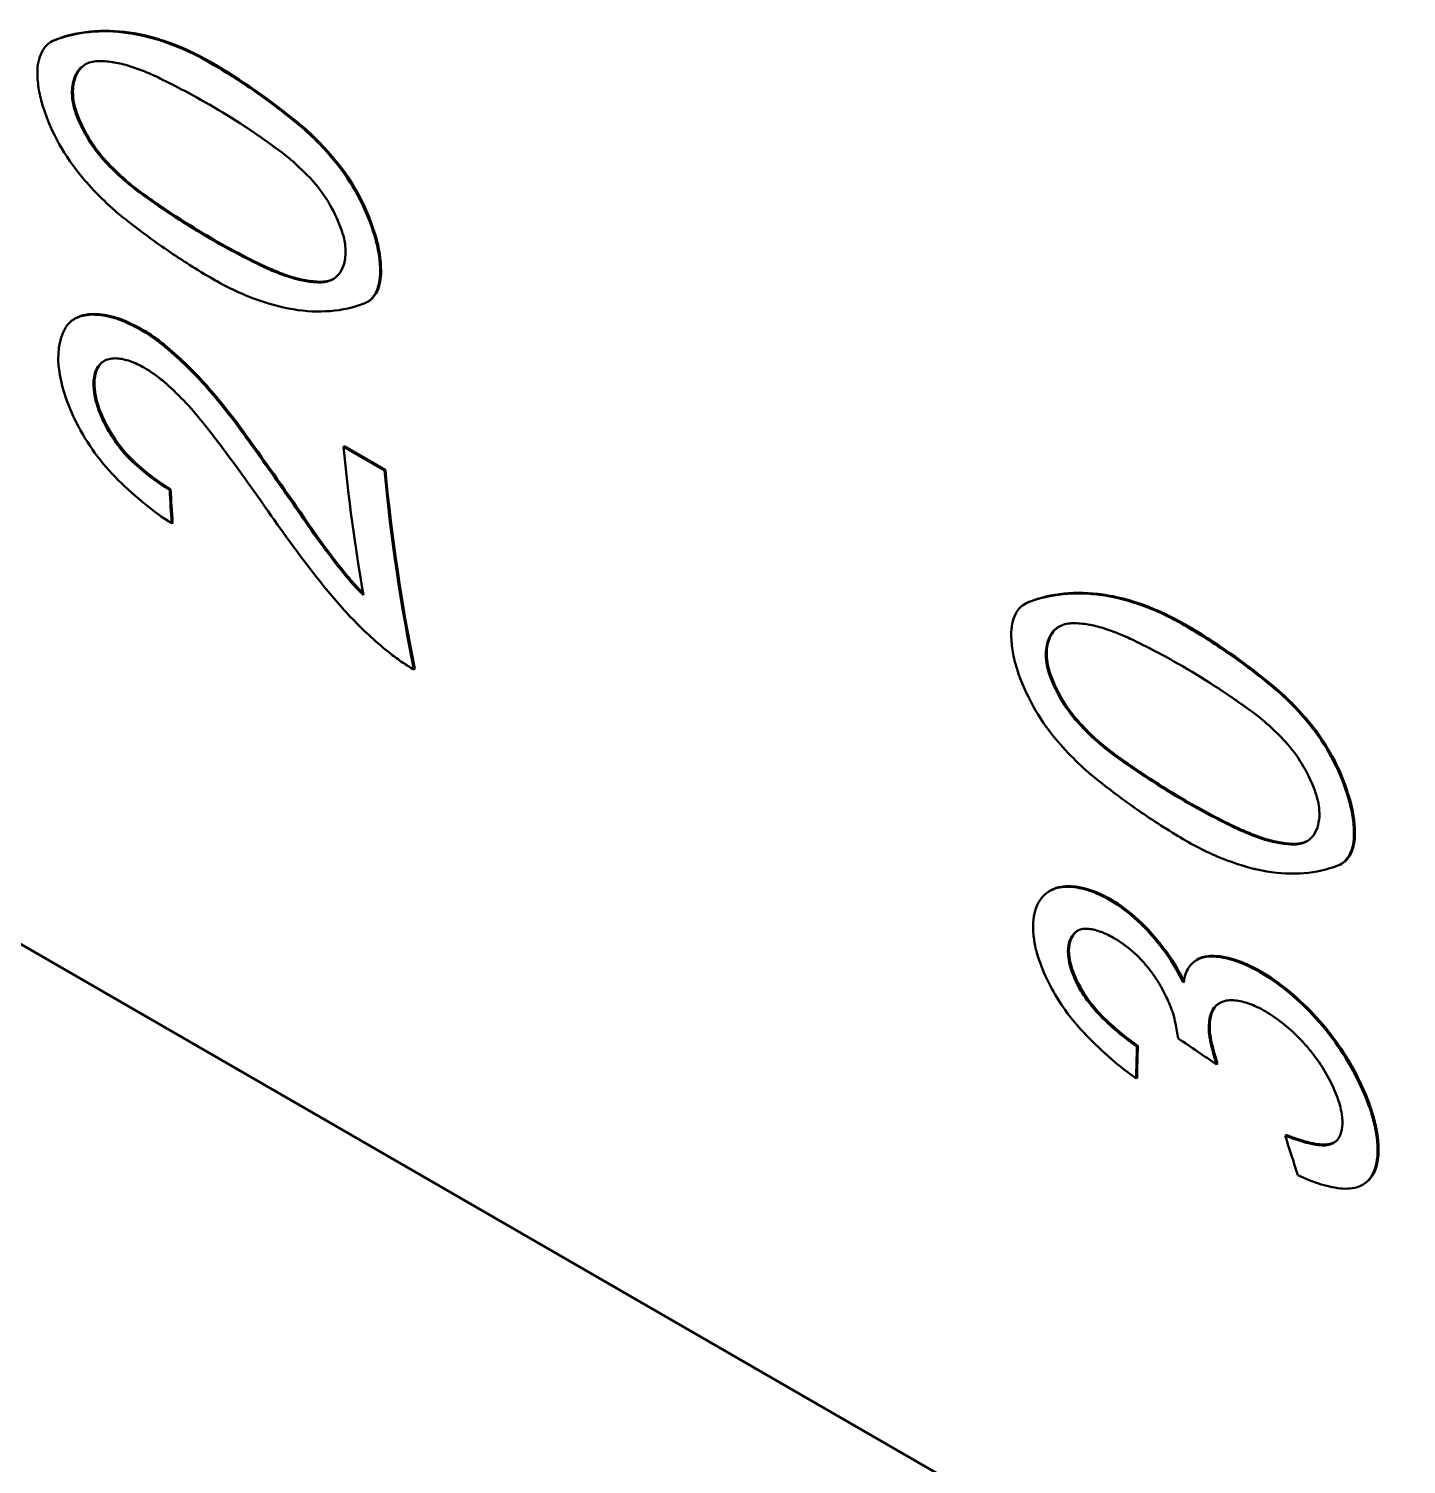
# Model space of a CAD drawing. Header units: millimetres. Extents: x -1259 to 2100, y -2965 to 1485.
# Drawn here: x 1551.31 to 1561.29, y 497.05 to 507.46 of the extents above; entities that cross this region are included whole.
import ezdxf

# ---------------------------------------------------------------- set-up
doc = ezdxf.new("R2010")
doc.units = ezdxf.units.MM
doc.header["$LTSCALE"] = 5
doc.layers.add('Visible (ISO)', color=7, linetype='Continuous', lineweight=50)
doc.layers.add('Visible Narrow (ISO)', color=7, linetype='Continuous', lineweight=35)

msp = doc.modelspace()

# ---------------------------------------------------------------- linework, layer by layer
at = {"layer": 'Visible (ISO)'}
for p, q in [((1551.476, 507.363), (1551.483, 507.367)), ((1541.025, 506.727), (1605.266, 469.638)), ((1553.773, 505.481), (1553.766, 505.477)), ((1551.629, 505.344), (1551.636, 505.349)), ((1553.6, 504.432), (1553.592, 504.427)), ((1553.592, 504.427), (1553.889, 504.256)), ((1553.6, 504.432), (1553.896, 504.261)), ((1553.896, 504.261), (1553.889, 504.256)), ((1552.34, 504.12), (1552.333, 504.114)), ((1552.355, 503.877), (1552.348, 503.872)), ((1558.531, 503.289), (1558.538, 503.293)), ((1554.109, 502.819), (1554.102, 502.813)), ((1560.829, 501.408), (1560.822, 501.403)), ((1558.691, 501.196), (1558.698, 501.201)), ((1559.761, 500.699), (1559.768, 500.704)), ((1559.681, 500.554), (1559.674, 500.549)), ((1559.674, 500.549), (1559.681, 500.545)), ((1559.681, 500.554), (1559.682, 500.554)), ((1559.348, 500.086), (1559.341, 500.08)), ((1559.925, 499.957), (1559.918, 499.951)), ((1559.342, 499.854), (1559.336, 499.849)), ((1560.424, 499.441), (1560.417, 499.435)), ((1561.006, 499.099), (1560.999, 499.094))]:
    msp.add_line(p, q, dxfattribs=at)
for centre, major_axis, ratio, start_param, end_param in [((1551.848, 506.888), (0.114, -0.311), 0.588622, 3.761517, 4.16783), ((1552.528, 501.56), (-3.143, 5.672), 0.588924, 5.508165, 5.58568), ((1552.455, 510.903), (3.286, -5.273), 0.554016, 5.478823, 5.559061), ((1552.462, 510.91), (3.287, -5.276), 0.554016, 5.478822, 5.55902), ((1553.41, 505.951), (0.103, -0.302), 0.558749, 0.631165, 1.032849), ((1567.206, 513.955), (9.68, 16.766), 0.57735, 2.461953, 2.536036), ((1567.502, 513.784), (-9.68, -16.766), 0.57735, 5.603546, 5.703886), ((1567.502, 513.784), (-9.675, -16.758), 0.57735, 5.603546, 5.703886), ((1566.019, 514.976), (-11.27, -16.171), 0.481902, 5.726672, 5.745259), ((1566.019, 514.976), (-11.265, -16.162), 0.481851, 5.726691, 5.745279), ((1558.903, 502.814), (0.114, -0.311), 0.588622, 3.761517, 4.16783), ((1559.584, 497.487), (-3.143, 5.672), 0.588924, 5.508165, 5.58568), ((1559.51, 506.829), (3.286, -5.273), 0.554016, 5.478823, 5.559061), ((1559.517, 506.836), (3.287, -5.276), 0.554016, 5.478822, 5.55902), ((1560.466, 501.877), (0.103, -0.302), 0.558749, 0.631165, 1.032849), ((1559.054, 500.619), (0.158, -0.277), 0.513714, 3.689058, 4.062412), ((1559.061, 500.624), (0.158, -0.277), 0.513867, 3.688377, 4.061635), ((1559.294, 500.537), (0.229, -0.308), 0.445665, 1.769808, 2.049652), ((1559.375, 500.405), (0.199, -0.301), 0.47232, 0.991785, 1.192942), ((1559.192, 500.484), (0.361, -0.559), 0.457834, 0.8662, 0.995937), ((1558.5, 500.985), (0.951, -1.631), 0.409406, 0.808966, 0.881498), ((2289.373, 1062.894), (-1166.704, 287.815), 0.682984, 1.073079, 1.073378), ((1560.508, 499.833), (0.545, -0.666), 0.507535, 3.842064, 3.961826), ((1573.381, 511.224), (-12.278, -16.08), 0.424291, 5.74558, 5.763927), ((1573.381, 511.225), (-12.273, -16.072), 0.424209, 5.745605, 5.763951), ((1561.088, 499.675), (1.031, -1.31), 0.543514, 4.020724, 4.113401), ((1561.29, 499.589), (1.238, -1.396), 0.537706, 3.9411, 4.0274), ((1574.248, 510.378), (7.77, 18.288), 0.678442, 2.463954, 2.482467)]:
    msp.add_ellipse(centre, major_axis=major_axis, ratio=ratio, start_param=start_param, end_param=end_param, dxfattribs=at)
for points, knots in [([(1551.496, 507.372), (1551.576, 507.403), (1551.662, 507.424), (1551.841, 507.442), (1551.935, 507.44), (1552.128, 507.412), (1552.227, 507.387), (1552.427, 507.314), (1552.528, 507.267), (1552.629, 507.208)], [0, 0, 0, 0, 0.043807, 0.043807, 0.0870851, 0.0870851, 0.1299533, 0.1299533, 0.172765, 0.172765, 0.172765, 0.172765]), ([(1551.375, 507.134), (1551.375, 507.164), (1551.377, 507.191), (1551.388, 507.243), (1551.396, 507.266), (1551.416, 507.307), (1551.429, 507.325), (1551.46, 507.354), (1551.477, 507.365), (1551.496, 507.372)], [0, 0, 0, 0, 0.01087225, 0.01087225, 0.02166283, 0.02166283, 0.03231179, 0.03231179, 0.04278236, 0.04278236, 0.04278236, 0.04278236]), ([(1551.824, 507.222), (1551.807, 507.223), (1551.79, 507.221), (1551.758, 507.214), (1551.743, 507.209), (1551.728, 507.202)], [0, 0, 0, 0, 0.00814539, 0.00814539, 0.01637582, 0.01637582, 0.01637582, 0.01637582]), ([(1552.043, 507.186), (1552.006, 507.198), (1551.968, 507.207), (1551.895, 507.219), (1551.859, 507.222), (1551.824, 507.222)], [0, 0, 0, 0, 0.01633595, 0.01633595, 0.03276173, 0.03276173, 0.03276173, 0.03276173]), ([(1552.629, 507.208), (1552.737, 507.146), (1552.845, 507.077), (1553.06, 506.927), (1553.166, 506.845), (1553.272, 506.758)], [0, 0, 0, 0, 0.04591624, 0.04591624, 0.09190288, 0.09190288, 0.09190288, 0.09190288]), ([(1551.417, 506.888), (1551.404, 506.931), (1551.393, 506.973), (1551.379, 507.055), (1551.375, 507.096), (1551.375, 507.134)], [0, 0, 0, 0, 0.014091, 0.014091, 0.02827231, 0.02827231, 0.02827231, 0.02827231]), ([(1551.728, 507.202), (1551.709, 507.192), (1551.691, 507.178), (1551.662, 507.143), (1551.651, 507.122), (1551.642, 507.097)], [0, 0, 0, 0, 0.01121573, 0.01121573, 0.02263574, 0.02263574, 0.02263574, 0.02263574]), ([(1552.265, 507.097), (1552.228, 507.115), (1552.191, 507.131), (1552.117, 507.161), (1552.08, 507.174), (1552.043, 507.186)], [0, 0, 0, 0, 0.01585173, 0.01585173, 0.03170337, 0.03170337, 0.03170337, 0.03170337]), ([(1551.642, 507.097), (1551.636, 507.081), (1551.632, 507.064), (1551.627, 507.027), (1551.625, 507.007), (1551.625, 506.987)], [0, 0, 0, 0, 0.00749917, 0.00749917, 0.01503178, 0.01503178, 0.01503178, 0.01503178]), ([(1551.625, 506.987), (1551.626, 506.964), (1551.628, 506.94), (1551.638, 506.892), (1551.645, 506.866), (1551.654, 506.841)], [0, 0, 0, 0, 0.00835341, 0.00835341, 0.01663391, 0.01663391, 0.01663391, 0.01663391]), ([(1551.633, 506.991), (1551.633, 506.969), (1551.635, 506.945), (1551.645, 506.896), (1551.652, 506.871), (1551.661, 506.846)], [0, 0, 0, 0, 0.00834912, 0.00834912, 0.01662582, 0.01662582, 0.01662582, 0.01662582]), ([(1553.134, 506.569), (1553.049, 506.632), (1552.964, 506.692), (1552.793, 506.805), (1552.707, 506.858), (1552.621, 506.908)], [0, 0, 0, 0, 0.0364797, 0.0364797, 0.07295946, 0.07295946, 0.07295946, 0.07295946]), ([(1551.697, 506.383), (1551.636, 506.456), (1551.58, 506.537), (1551.485, 506.708), (1551.446, 506.799), (1551.417, 506.888)], [0, 0, 0, 0, 0.02907119, 0.02907119, 0.05883924, 0.05883924, 0.05883924, 0.05883924]), ([(1553.272, 506.758), (1553.322, 506.717), (1553.371, 506.671), (1553.466, 506.572), (1553.513, 506.519), (1553.557, 506.463)], [0, 0, 0, 0, 0.02187074, 0.02187074, 0.0439155, 0.0439155, 0.0439155, 0.0439155]), ([(1553.279, 506.762), (1553.329, 506.721), (1553.378, 506.675), (1553.473, 506.576), (1553.52, 506.523), (1553.564, 506.466)], [0, 0, 0, 0, 0.02186979, 0.02186979, 0.0439123, 0.0439123, 0.0439123, 0.0439123]), ([(1551.868, 506.491), (1551.908, 506.448), (1551.949, 506.408), (1552.032, 506.334), (1552.074, 506.3), (1552.117, 506.269)], [0, 0, 0, 0, 0.0182188, 0.0182188, 0.03633571, 0.03633571, 0.03633571, 0.03633571]), ([(1551.875, 506.495), (1551.915, 506.453), (1551.956, 506.413), (1552.039, 506.338), (1552.081, 506.304), (1552.124, 506.273)], [0, 0, 0, 0, 0.01821749, 0.01821749, 0.03633384, 0.03633384, 0.03633384, 0.03633384]), ([(1553.377, 506.346), (1553.338, 506.389), (1553.298, 506.429), (1553.217, 506.504), (1553.176, 506.538), (1553.134, 506.569)], [0, 0, 0, 0, 0.0180603, 0.0180603, 0.03601367, 0.03601367, 0.03601367, 0.03601367]), ([(1551.992, 506.092), (1551.941, 506.133), (1551.891, 506.178), (1551.791, 506.276), (1551.743, 506.328), (1551.697, 506.383)], [0, 0, 0, 0, 0.02195878, 0.02195878, 0.04409052, 0.04409052, 0.04409052, 0.04409052]), ([(1553.557, 506.463), (1553.615, 506.389), (1553.667, 506.306), (1553.756, 506.132), (1553.792, 506.04), (1553.819, 505.95)], [0, 0, 0, 0, 0.02895113, 0.02895113, 0.05859624, 0.05859624, 0.05859624, 0.05859624]), ([(1553.564, 506.466), (1553.622, 506.393), (1553.674, 506.311), (1553.718, 506.224), (1553.762, 506.137), (1553.799, 506.045), (1553.826, 505.954)], [0.4878718, 0.4878718, 0.4878718, 0.4878718, 0.8170511, 0.8170511, 0.8170511, 1.1462303, 1.1462303, 1.1462303, 1.1462303]), ([(1552.117, 506.269), (1552.202, 506.207), (1552.287, 506.148), (1552.458, 506.036), (1552.544, 505.984), (1552.629, 505.934)], [0, 0, 0, 0, 0.0362469, 0.0362469, 0.07249386, 0.07249386, 0.07249386, 0.07249386]), ([(1552.124, 506.273), (1552.209, 506.211), (1552.294, 506.152), (1552.465, 506.041), (1552.551, 505.988), (1552.636, 505.939)], [0, 0, 0, 0, 0.03624663, 0.03624663, 0.07249332, 0.07249332, 0.07249332, 0.07249332]), ([(1553.58, 505.993), (1553.558, 506.057), (1553.529, 506.121), (1553.46, 506.241), (1553.42, 506.297), (1553.377, 506.346)], [0, 0, 0, 0, 0.02103243, 0.02103243, 0.04155381, 0.04155381, 0.04155381, 0.04155381]), ([(1552.642, 505.646), (1552.534, 505.708), (1552.425, 505.777), (1552.208, 505.926), (1552.1, 506.006), (1551.992, 506.092)], [0, 0, 0, 0, 0.04594796, 0.04594796, 0.09196619, 0.09196619, 0.09196619, 0.09196619]), ([(1553.608, 505.846), (1553.608, 505.869), (1553.605, 505.893), (1553.596, 505.942), (1553.589, 505.968), (1553.58, 505.993)], [0, 0, 0, 0, 0.00840975, 0.00840975, 0.01674845, 0.01674845, 0.01674845, 0.01674845]), ([(1553.819, 505.95), (1553.832, 505.907), (1553.841, 505.864), (1553.855, 505.78), (1553.858, 505.739), (1553.858, 505.7)], [0, 0, 0, 0, 0.0142434, 0.0142434, 0.02857688, 0.02857688, 0.02857688, 0.02857688]), ([(1552.981, 505.747), (1553.018, 505.729), (1553.054, 505.712), (1553.127, 505.683), (1553.163, 505.67), (1553.199, 505.658)], [0, 0, 0, 0, 0.01574971, 0.01574971, 0.03149932, 0.03149932, 0.03149932, 0.03149932]), ([(1552.988, 505.751), (1553.025, 505.733), (1553.061, 505.717), (1553.134, 505.687), (1553.17, 505.674), (1553.206, 505.662)], [0, 0, 0, 0, 0.0157495, 0.0157495, 0.0314989, 0.0314989, 0.0314989, 0.0314989]), ([(1553.743, 505.466), (1553.666, 505.436), (1553.583, 505.418), (1553.411, 505.404), (1553.321, 505.408), (1553.134, 505.439), (1553.039, 505.465), (1552.842, 505.54), (1552.742, 505.587), (1552.642, 505.646)], [0, 0, 0, 0, 0.0436851, 0.0436851, 0.0868429, 0.0868429, 0.129592, 0.129592, 0.1722832, 0.1722832, 0.1722832, 0.1722832]), ([(1553.199, 505.658), (1553.237, 505.646), (1553.273, 505.636), (1553.345, 505.623), (1553.381, 505.62), (1553.415, 505.619)], [0, 0, 0, 0, 0.01636565, 0.01636565, 0.03281947, 0.03281947, 0.03281947, 0.03281947]), ([(1553.206, 505.662), (1553.244, 505.65), (1553.28, 505.641), (1553.353, 505.628), (1553.388, 505.624), (1553.422, 505.623)], [0, 0, 0, 0, 0.01636497, 0.01636497, 0.03281748, 0.03281748, 0.03281748, 0.03281748]), ([(1553.509, 505.637), (1553.528, 505.647), (1553.545, 505.66), (1553.573, 505.695), (1553.585, 505.717), (1553.593, 505.741)], [0, 0, 0, 0, 0.01135824, 0.01135824, 0.0229261, 0.0229261, 0.0229261, 0.0229261]), ([(1553.858, 505.7), (1553.859, 505.671), (1553.856, 505.643), (1553.846, 505.592), (1553.839, 505.569), (1553.819, 505.528), (1553.807, 505.511), (1553.778, 505.483), (1553.761, 505.473), (1553.743, 505.466)], [0, 0, 0, 0, 0.01084531, 0.01084531, 0.02160922, 0.02160922, 0.03223192, 0.03223192, 0.04267677, 0.04267677, 0.04267677, 0.04267677]), ([(1553.865, 505.704), (1553.866, 505.646), (1553.856, 505.593), (1553.836, 505.553), (1553.82, 505.521), (1553.799, 505.497), (1553.773, 505.481)], [1.5707963, 1.5707963, 1.5707963, 1.5707963, 2.0280071, 2.0280071, 2.0280071, 2.3839103, 2.3839103, 2.3839103, 2.3839103]), ([(1553.415, 505.619), (1553.432, 505.618), (1553.449, 505.62), (1553.48, 505.626), (1553.495, 505.631), (1553.509, 505.637)], [0, 0, 0, 0, 0.00816866, 0.00816866, 0.016422, 0.016422, 0.016422, 0.016422]), ([(1553.422, 505.623), (1553.439, 505.623), (1553.456, 505.624), (1553.487, 505.63), (1553.502, 505.635), (1553.516, 505.642)], [0, 0, 0, 0, 0.00816759, 0.00816759, 0.01641929, 0.01641929, 0.01641929, 0.01641929]), ([(1552.124, 505.275), (1552.069, 505.306), (1552.016, 505.331), (1551.912, 505.368), (1551.862, 505.379), (1551.815, 505.383)], [-0.04608364, -0.04608364, -0.04608364, -0.04608364, -0.02304046, -0.02304046, 0, 0, 0, 0]), ([(1552.306, 505.147), (1552.3, 505.151), (1552.295, 505.156), (1552.234, 505.205), (1552.179, 505.243), (1552.124, 505.275)], [-0.02572457, -0.02572457, -0.02572457, -0.02572457, -0.02338672, -0.02338672, 0, 0, 0, 0]), ([(1552.131, 505.28), (1552.161, 505.263), (1552.191, 505.243), (1552.252, 505.2), (1552.283, 505.177), (1552.313, 505.152)], [0, 0, 0, 0, 0.01285778, 0.01285778, 0.02571522, 0.02571522, 0.02571522, 0.02571522]), ([(1552.306, 505.147), (1552.358, 505.104), (1552.41, 505.057), (1552.512, 504.956), (1552.562, 504.903), (1552.61, 504.847)], [0, 0, 0, 0, 0.02228435, 0.02228435, 0.04474709, 0.04474709, 0.04474709, 0.04474709]), ([(1552.313, 505.152), (1552.365, 505.108), (1552.417, 505.062), (1552.519, 504.961), (1552.569, 504.908), (1552.617, 504.852)], [0, 0, 0, 0, 0.02228313, 0.02228313, 0.04474331, 0.04474331, 0.04474331, 0.04474331]), ([(1551.864, 505.052), (1551.85, 505.045), (1551.838, 505.036), (1551.817, 505.013), (1551.808, 505), (1551.801, 504.984)], [0, 0, 0, 0, 0.00923096, 0.00923096, 0.01858811, 0.01858811, 0.01858811, 0.01858811]), ([(1551.849, 505.044), (1551.844, 505.039), (1551.839, 505.035), (1551.824, 505.018), (1551.815, 505.005), (1551.808, 504.989)], [0.00517075, 0.00517075, 0.00517075, 0.00517075, 0.00922827, 0.00922827, 0.01858188, 0.01858188, 0.01858188, 0.01858188]), ([(1551.95, 505.068), (1551.934, 505.069), (1551.919, 505.068), (1551.89, 505.063), (1551.876, 505.058), (1551.864, 505.052)], [0, 0, 0, 0, 0.00815574, 0.00815574, 0.01640368, 0.01640368, 0.01640368, 0.01640368]), ([(1552.15, 504.999), (1552.115, 505.02), (1552.08, 505.036), (1552.013, 505.059), (1551.981, 505.066), (1551.95, 505.068)], [0, 0, 0, 0, 0.01497135, 0.01497135, 0.03004836, 0.03004836, 0.03004836, 0.03004836]), ([(1551.801, 504.984), (1551.791, 504.963), (1551.785, 504.938), (1551.78, 504.882), (1551.781, 504.851), (1551.786, 504.818)], [0, 0, 0, 0, 0.01308837, 0.01308837, 0.02628529, 0.02628529, 0.02628529, 0.02628529]), ([(1552.307, 504.885), (1552.281, 504.908), (1552.255, 504.929), (1552.202, 504.967), (1552.176, 504.984), (1552.15, 504.999)], [0, 0, 0, 0, 0.01110487, 0.01110487, 0.02217261, 0.02217261, 0.02217261, 0.02217261]), ([(1551.786, 504.818), (1551.789, 504.794), (1551.795, 504.769), (1551.809, 504.718), (1551.818, 504.692), (1551.829, 504.665)], [0, 0, 0, 0, 0.00962828, 0.00962828, 0.01921426, 0.01921426, 0.01921426, 0.01921426]), ([(1551.793, 504.823), (1551.796, 504.8), (1551.802, 504.775), (1551.816, 504.724), (1551.825, 504.697), (1551.836, 504.671)], [0, 0, 0, 0, 0.00962323, 0.00962323, 0.01920444, 0.01920444, 0.01920444, 0.01920444]), ([(1552.591, 504.581), (1552.547, 504.638), (1552.501, 504.692), (1552.406, 504.794), (1552.357, 504.841), (1552.307, 504.885)], [0, 0, 0, 0, 0.02148823, 0.02148823, 0.04273444, 0.04273444, 0.04273444, 0.04273444]), ([(1551.829, 504.665), (1551.844, 504.628), (1551.862, 504.591), (1551.904, 504.516), (1551.928, 504.48), (1551.954, 504.444)], [0, 0, 0, 0, 0.01338593, 0.01338593, 0.02654888, 0.02654888, 0.02654888, 0.02654888]), ([(1552.798, 504.308), (1552.764, 504.354), (1552.73, 504.4), (1552.661, 504.491), (1552.626, 504.536), (1552.591, 504.581)], [0, 0, 0, 0, 0.0171785, 0.0171785, 0.03435672, 0.03435672, 0.03435672, 0.03435672]), ([(1552.879, 504.507), (1552.955, 504.401), (1553.031, 504.294), (1553.181, 504.081), (1553.255, 503.974), (1553.329, 503.867)], [0, 0, 0, 0, 0.03910221, 0.03910221, 0.07833304, 0.07833304, 0.07833304, 0.07833304]), ([(1551.954, 504.444), (1551.97, 504.421), (1551.988, 504.399), (1552.025, 504.357), (1552.044, 504.338), (1552.064, 504.319)], [0, 0, 0, 0, 0.00850031, 0.00850031, 0.01688808, 0.01688808, 0.01688808, 0.01688808]), ([(1551.961, 504.45), (1551.977, 504.427), (1551.995, 504.405), (1552.032, 504.363), (1552.051, 504.343), (1552.071, 504.325)], [0, 0, 0, 0, 0.00849854, 0.00849854, 0.01688529, 0.01688529, 0.01688529, 0.01688529]), ([(1552.064, 504.319), (1552.108, 504.278), (1552.153, 504.239), (1552.244, 504.17), (1552.289, 504.14), (1552.333, 504.114)], [0, 0, 0, 0, 0.0189399, 0.0189399, 0.03777382, 0.03777382, 0.03777382, 0.03777382]), ([(1552.071, 504.325), (1552.115, 504.283), (1552.16, 504.245), (1552.251, 504.176), (1552.296, 504.146), (1552.34, 504.12)], [0, 0, 0, 0, 0.01893879, 0.01893879, 0.03777238, 0.03777238, 0.03777238, 0.03777238]), ([(1553.046, 503.96), (1553.006, 504.018), (1552.965, 504.076), (1552.882, 504.193), (1552.841, 504.25), (1552.798, 504.308)], [0, 0, 0, 0, 0.02143745, 0.02143745, 0.04281562, 0.04281562, 0.04281562, 0.04281562]), ([(1552.348, 503.872), (1552.283, 503.913), (1552.218, 503.96), (1552.088, 504.066), (1552.023, 504.124), (1551.96, 504.186)], [0, 0, 0, 0, 0.02710027, 0.02710027, 0.05439529, 0.05439529, 0.05439529, 0.05439529]), ([(1553.588, 503.518), (1553.611, 503.488), (1553.636, 503.459), (1553.685, 503.404), (1553.711, 503.377), (1553.737, 503.351)], [0, 0, 0, 0, 0.01133167, 0.01133167, 0.02256835, 0.02256835, 0.02256835, 0.02256835]), ([(1553.595, 503.523), (1553.618, 503.494), (1553.642, 503.465), (1553.689, 503.413), (1553.712, 503.389), (1553.734, 503.366)], [0, 0, 0, 0, 0.0113296, 0.0113296, 0.02118294, 0.02118294, 0.02118294, 0.02118294]), ([(1558.551, 503.299), (1558.631, 503.33), (1558.717, 503.35), (1558.897, 503.368), (1558.991, 503.366), (1559.183, 503.338), (1559.282, 503.313), (1559.482, 503.241), (1559.583, 503.193), (1559.684, 503.135)], [0, 0, 0, 0, 0.043807, 0.043807, 0.0870851, 0.0870851, 0.1299533, 0.1299533, 0.172765, 0.172765, 0.172765, 0.172765]), ([(1558.43, 503.061), (1558.43, 503.09), (1558.433, 503.118), (1558.443, 503.169), (1558.451, 503.193), (1558.472, 503.234), (1558.485, 503.252), (1558.515, 503.28), (1558.532, 503.291), (1558.551, 503.299)], [0, 0, 0, 0, 0.01087225, 0.01087225, 0.02166283, 0.02166283, 0.03231179, 0.03231179, 0.04278236, 0.04278236, 0.04278236, 0.04278236]), ([(1553.936, 502.926), (1553.889, 502.963), (1553.842, 503.003), (1553.748, 503.088), (1553.702, 503.133), (1553.657, 503.18)], [0, 0, 0, 0, 0.01964916, 0.01964916, 0.03944538, 0.03944538, 0.03944538, 0.03944538]), ([(1558.88, 503.149), (1558.862, 503.149), (1558.846, 503.147), (1558.814, 503.141), (1558.798, 503.135), (1558.784, 503.128)], [0, 0, 0, 0, 0.00814539, 0.00814539, 0.01637582, 0.01637582, 0.01637582, 0.01637582]), ([(1559.099, 503.112), (1559.061, 503.124), (1559.024, 503.133), (1558.951, 503.145), (1558.915, 503.149), (1558.88, 503.149)], [0, 0, 0, 0, 0.01633595, 0.01633595, 0.03276173, 0.03276173, 0.03276173, 0.03276173]), ([(1558.473, 502.815), (1558.459, 502.857), (1558.449, 502.899), (1558.435, 502.982), (1558.431, 503.022), (1558.43, 503.061)], [0, 0, 0, 0, 0.014091, 0.014091, 0.02827231, 0.02827231, 0.02827231, 0.02827231]), ([(1558.784, 503.128), (1558.764, 503.119), (1558.747, 503.105), (1558.718, 503.07), (1558.706, 503.048), (1558.698, 503.024)], [0, 0, 0, 0, 0.01121573, 0.01121573, 0.02263574, 0.02263574, 0.02263574, 0.02263574]), ([(1559.321, 503.023), (1559.284, 503.041), (1559.246, 503.058), (1559.172, 503.087), (1559.136, 503.101), (1559.099, 503.112)], [0, 0, 0, 0, 0.01585173, 0.01585173, 0.03170337, 0.03170337, 0.03170337, 0.03170337]), ([(1559.684, 503.135), (1559.792, 503.072), (1559.9, 503.003), (1560.115, 502.853), (1560.222, 502.772), (1560.327, 502.685)], [0, 0, 0, 0, 0.04591624, 0.04591624, 0.09190288, 0.09190288, 0.09190288, 0.09190288]), ([(1558.698, 503.024), (1558.692, 503.008), (1558.688, 502.99), (1558.682, 502.954), (1558.681, 502.934), (1558.681, 502.914)], [0, 0, 0, 0, 0.00749917, 0.00749917, 0.01503178, 0.01503178, 0.01503178, 0.01503178]), ([(1554.102, 502.813), (1554.075, 502.829), (1554.047, 502.846), (1553.991, 502.884), (1553.964, 502.904), (1553.936, 502.926)], [0, 0, 0, 0, 0.01157759, 0.01157759, 0.02315493, 0.02315493, 0.02315493, 0.02315493]), ([(1558.681, 502.914), (1558.681, 502.891), (1558.684, 502.867), (1558.693, 502.818), (1558.7, 502.793), (1558.71, 502.768)], [0, 0, 0, 0, 0.00835341, 0.00835341, 0.01663391, 0.01663391, 0.01663391, 0.01663391]), ([(1558.688, 502.918), (1558.688, 502.895), (1558.691, 502.871), (1558.701, 502.822), (1558.708, 502.797), (1558.717, 502.772)], [0, 0, 0, 0, 0.00834912, 0.00834912, 0.01662582, 0.01662582, 0.01662582, 0.01662582]), ([(1560.19, 502.496), (1560.105, 502.559), (1560.02, 502.618), (1559.848, 502.731), (1559.762, 502.784), (1559.676, 502.834)], [0, 0, 0, 0, 0.0364797, 0.0364797, 0.07295946, 0.07295946, 0.07295946, 0.07295946]), ([(1558.752, 502.31), (1558.691, 502.383), (1558.636, 502.464), (1558.541, 502.635), (1558.501, 502.725), (1558.473, 502.815)], [0, 0, 0, 0, 0.02907119, 0.02907119, 0.05883924, 0.05883924, 0.05883924, 0.05883924]), ([(1560.327, 502.685), (1560.377, 502.643), (1560.426, 502.598), (1560.522, 502.499), (1560.568, 502.445), (1560.613, 502.389)], [0, 0, 0, 0, 0.02187074, 0.02187074, 0.0439155, 0.0439155, 0.0439155, 0.0439155]), ([(1560.334, 502.689), (1560.384, 502.647), (1560.433, 502.602), (1560.529, 502.503), (1560.575, 502.449), (1560.62, 502.393)], [0, 0, 0, 0, 0.02186979, 0.02186979, 0.0439123, 0.0439123, 0.0439123, 0.0439123]), ([(1558.924, 502.417), (1558.963, 502.375), (1559.004, 502.335), (1559.088, 502.26), (1559.13, 502.226), (1559.172, 502.195)], [0, 0, 0, 0, 0.0182188, 0.0182188, 0.03633571, 0.03633571, 0.03633571, 0.03633571]), ([(1558.931, 502.422), (1558.971, 502.379), (1559.011, 502.339), (1559.095, 502.265), (1559.137, 502.231), (1559.179, 502.2)], [0, 0, 0, 0, 0.01821749, 0.01821749, 0.03633384, 0.03633384, 0.03633384, 0.03633384]), ([(1560.432, 502.272), (1560.394, 502.315), (1560.354, 502.356), (1560.273, 502.43), (1560.232, 502.465), (1560.19, 502.496)], [0, 0, 0, 0, 0.0180603, 0.0180603, 0.03601367, 0.03601367, 0.03601367, 0.03601367]), ([(1560.613, 502.389), (1560.671, 502.315), (1560.723, 502.233), (1560.811, 502.059), (1560.848, 501.967), (1560.874, 501.876)], [0, 0, 0, 0, 0.02895113, 0.02895113, 0.05859624, 0.05859624, 0.05859624, 0.05859624]), ([(1560.62, 502.393), (1560.677, 502.32), (1560.729, 502.238), (1560.774, 502.151), (1560.818, 502.064), (1560.854, 501.972), (1560.881, 501.881)], [0.4878718, 0.4878718, 0.4878718, 0.4878718, 0.8170511, 0.8170511, 0.8170511, 1.1462303, 1.1462303, 1.1462303, 1.1462303]), ([(1559.048, 502.019), (1558.997, 502.06), (1558.946, 502.105), (1558.847, 502.202), (1558.799, 502.255), (1558.752, 502.31)], [0, 0, 0, 0, 0.02195878, 0.02195878, 0.04409052, 0.04409052, 0.04409052, 0.04409052]), ([(1560.636, 501.919), (1560.614, 501.983), (1560.584, 502.047), (1560.515, 502.167), (1560.476, 502.223), (1560.432, 502.272)], [0, 0, 0, 0, 0.02103243, 0.02103243, 0.04155381, 0.04155381, 0.04155381, 0.04155381]), ([(1559.172, 502.195), (1559.257, 502.133), (1559.343, 502.074), (1559.514, 501.963), (1559.599, 501.91), (1559.685, 501.861)], [0, 0, 0, 0, 0.0362469, 0.0362469, 0.07249386, 0.07249386, 0.07249386, 0.07249386]), ([(1559.179, 502.2), (1559.264, 502.138), (1559.35, 502.079), (1559.521, 501.967), (1559.606, 501.914), (1559.692, 501.865)], [0, 0, 0, 0, 0.03624663, 0.03624663, 0.07249332, 0.07249332, 0.07249332, 0.07249332]), ([(1559.697, 501.572), (1559.589, 501.635), (1559.481, 501.703), (1559.264, 501.852), (1559.155, 501.933), (1559.048, 502.019)], [0, 0, 0, 0, 0.04594796, 0.04594796, 0.09196619, 0.09196619, 0.09196619, 0.09196619]), ([(1560.663, 501.772), (1560.663, 501.795), (1560.661, 501.819), (1560.651, 501.869), (1560.645, 501.894), (1560.636, 501.919)], [0, 0, 0, 0, 0.00840975, 0.00840975, 0.01674845, 0.01674845, 0.01674845, 0.01674845]), ([(1560.874, 501.876), (1560.887, 501.833), (1560.897, 501.79), (1560.91, 501.706), (1560.914, 501.665), (1560.914, 501.627)], [0, 0, 0, 0, 0.0142434, 0.0142434, 0.02857688, 0.02857688, 0.02857688, 0.02857688]), ([(1560.036, 501.673), (1560.073, 501.655), (1560.11, 501.639), (1560.183, 501.609), (1560.219, 501.596), (1560.255, 501.584)], [0, 0, 0, 0, 0.01574971, 0.01574971, 0.03149932, 0.03149932, 0.03149932, 0.03149932]), ([(1560.043, 501.678), (1560.08, 501.66), (1560.117, 501.643), (1560.19, 501.614), (1560.226, 501.6), (1560.262, 501.589)], [0, 0, 0, 0, 0.0157495, 0.0157495, 0.0314989, 0.0314989, 0.0314989, 0.0314989]), ([(1560.255, 501.584), (1560.292, 501.572), (1560.329, 501.563), (1560.401, 501.55), (1560.436, 501.546), (1560.471, 501.545)], [0, 0, 0, 0, 0.01636565, 0.01636565, 0.03281947, 0.03281947, 0.03281947, 0.03281947]), ([(1560.262, 501.589), (1560.299, 501.577), (1560.336, 501.567), (1560.408, 501.554), (1560.443, 501.55), (1560.478, 501.55)], [0, 0, 0, 0, 0.01636497, 0.01636497, 0.03281748, 0.03281748, 0.03281748, 0.03281748]), ([(1560.565, 501.564), (1560.584, 501.573), (1560.601, 501.587), (1560.629, 501.622), (1560.64, 501.643), (1560.649, 501.668)], [0, 0, 0, 0, 0.01135824, 0.01135824, 0.0229261, 0.0229261, 0.0229261, 0.0229261]), ([(1560.914, 501.627), (1560.914, 501.597), (1560.912, 501.569), (1560.902, 501.519), (1560.894, 501.495), (1560.875, 501.455), (1560.862, 501.438), (1560.833, 501.41), (1560.817, 501.399), (1560.798, 501.392)], [0, 0, 0, 0, 0.01084531, 0.01084531, 0.02160922, 0.02160922, 0.03223192, 0.03223192, 0.04267677, 0.04267677, 0.04267677, 0.04267677]), ([(1560.921, 501.631), (1560.922, 501.572), (1560.911, 501.52), (1560.891, 501.479), (1560.876, 501.448), (1560.855, 501.424), (1560.829, 501.408)], [1.5707963, 1.5707963, 1.5707963, 1.5707963, 2.0280071, 2.0280071, 2.0280071, 2.3839103, 2.3839103, 2.3839103, 2.3839103]), ([(1560.798, 501.392), (1560.721, 501.363), (1560.639, 501.344), (1560.466, 501.33), (1560.376, 501.334), (1560.19, 501.365), (1560.094, 501.392), (1559.898, 501.466), (1559.798, 501.514), (1559.697, 501.572)], [0, 0, 0, 0, 0.0436851, 0.0436851, 0.0868429, 0.0868429, 0.129592, 0.129592, 0.1722832, 0.1722832, 0.1722832, 0.1722832]), ([(1560.471, 501.545), (1560.488, 501.545), (1560.504, 501.546), (1560.536, 501.552), (1560.551, 501.557), (1560.565, 501.564)], [0, 0, 0, 0, 0.00816866, 0.00816866, 0.016422, 0.016422, 0.016422, 0.016422]), ([(1560.478, 501.55), (1560.495, 501.549), (1560.511, 501.55), (1560.543, 501.557), (1560.558, 501.562), (1560.572, 501.568)], [0, 0, 0, 0, 0.00816759, 0.00816759, 0.01641929, 0.01641929, 0.01641929, 0.01641929]), ([(1558.856, 501.238), (1558.9, 501.236), (1558.948, 501.226), (1559.046, 501.193), (1559.097, 501.17), (1559.149, 501.14)], [0, 0, 0, 0, 0.02210341, 0.02210341, 0.04404756, 0.04404756, 0.04404756, 0.04404756]), ([(1559.149, 501.14), (1559.214, 501.102), (1559.281, 501.052), (1559.41, 500.932), (1559.473, 500.862), (1559.53, 500.787)], [0, 0, 0, 0, 0.0278509, 0.0278509, 0.05611631, 0.05611631, 0.05611631, 0.05611631]), ([(1559.156, 501.145), (1559.221, 501.107), (1559.288, 501.057), (1559.417, 500.937), (1559.48, 500.867), (1559.537, 500.792)], [0, 0, 0, 0, 0.02785013, 0.02785013, 0.05611191, 0.05611191, 0.05611191, 0.05611191]), ([(1558.596, 500.858), (1558.59, 500.892), (1558.588, 500.926), (1558.589, 500.988), (1558.592, 501.017), (1558.598, 501.044)], [0, 0, 0, 0, 0.01397682, 0.01397682, 0.02789248, 0.02789248, 0.02789248, 0.02789248]), ([(1558.652, 500.655), (1558.638, 500.69), (1558.626, 500.725), (1558.607, 500.793), (1558.6, 500.826), (1558.596, 500.858)], [0, 0, 0, 0, 0.01282354, 0.01282354, 0.02569586, 0.02569586, 0.02569586, 0.02569586]), ([(1558.908, 500.918), (1558.892, 500.908), (1558.878, 500.893), (1558.857, 500.858), (1558.849, 500.837), (1558.845, 500.813)], [0, 0, 0, 0, 0.0118357, 0.0118357, 0.02386304, 0.02386304, 0.02386304, 0.02386304]), ([(1558.979, 500.934), (1558.965, 500.935), (1558.952, 500.934), (1558.929, 500.929), (1558.918, 500.924), (1558.908, 500.918)], [0, 0, 0, 0, 0.00685956, 0.00685956, 0.01380998, 0.01380998, 0.01380998, 0.01380998]), ([(1559.171, 500.869), (1559.137, 500.889), (1559.103, 500.904), (1559.039, 500.926), (1559.008, 500.932), (1558.979, 500.934)], [0, 0, 0, 0, 0.0144741, 0.0144741, 0.02905223, 0.02905223, 0.02905223, 0.02905223]), ([(1559.31, 500.77), (1559.287, 500.789), (1559.264, 500.807), (1559.217, 500.841), (1559.194, 500.856), (1559.171, 500.869)], [0, 0, 0, 0, 0.00978658, 0.00978658, 0.01957357, 0.01957357, 0.01957357, 0.01957357]), ([(1558.821, 500.346), (1558.786, 500.396), (1558.754, 500.447), (1558.697, 500.551), (1558.672, 500.603), (1558.652, 500.655)], [0, 0, 0, 0, 0.01843713, 0.01843713, 0.03716213, 0.03716213, 0.03716213, 0.03716213]), ([(1558.845, 500.722), (1558.848, 500.7), (1558.853, 500.677), (1558.867, 500.63), (1558.876, 500.606), (1558.886, 500.582)], [0, 0, 0, 0, 0.0087998, 0.0087998, 0.01755318, 0.01755318, 0.01755318, 0.01755318]), ([(1558.852, 500.727), (1558.855, 500.706), (1558.86, 500.683), (1558.874, 500.636), (1558.883, 500.612), (1558.893, 500.587)], [0, 0, 0, 0, 0.00879522, 0.00879522, 0.01754432, 0.01754432, 0.01754432, 0.01754432]), ([(1559.479, 500.574), (1559.464, 500.596), (1559.449, 500.617), (1559.417, 500.659), (1559.4, 500.679), (1559.383, 500.698)], [0, 0, 0, 0, 0.00791273, 0.00791273, 0.01574027, 0.01574027, 0.01574027, 0.01574027]), ([(1559.681, 500.545), (1559.683, 500.566), (1559.687, 500.586), (1559.699, 500.622), (1559.706, 500.638), (1559.716, 500.652)], [0, 0, 0, 0, 0.00973239, 0.00973239, 0.01937489, 0.01937489, 0.01937489, 0.01937489]), ([(1559.863, 500.732), (1559.885, 500.733), (1559.908, 500.732), (1559.956, 500.727), (1559.98, 500.722), (1560.005, 500.716)], [0, 0, 0, 0, 0.0115031, 0.0115031, 0.02293768, 0.02293768, 0.02293768, 0.02293768]), ([(1559.87, 500.737), (1559.892, 500.738), (1559.915, 500.737), (1559.963, 500.732), (1559.987, 500.727), (1560.012, 500.721)], [0, 0, 0, 0, 0.01150188, 0.01150188, 0.02293571, 0.02293571, 0.02293571, 0.02293571]), ([(1560.005, 500.716), (1560.041, 500.706), (1560.078, 500.694), (1560.154, 500.662), (1560.193, 500.643), (1560.232, 500.62)], [0, 0, 0, 0, 0.0165782, 0.0165782, 0.03310363, 0.03310363, 0.03310363, 0.03310363]), ([(1560.012, 500.721), (1560.048, 500.711), (1560.086, 500.699), (1560.161, 500.667), (1560.2, 500.647), (1560.239, 500.625)], [0, 0, 0, 0, 0.01657768, 0.01657768, 0.03310296, 0.03310296, 0.03310296, 0.03310296]), ([(1558.886, 500.582), (1558.9, 500.55), (1558.916, 500.517), (1558.954, 500.454), (1558.975, 500.422), (1558.999, 500.393)], [0, 0, 0, 0, 0.01151194, 0.01151194, 0.0228154, 0.0228154, 0.0228154, 0.0228154]), ([(1559.527, 500.493), (1559.52, 500.507), (1559.512, 500.521), (1559.496, 500.547), (1559.488, 500.561), (1559.479, 500.574)], [0, 0, 0, 0, 0.004774326, 0.004774326, 0.009548998, 0.009548998, 0.009548998, 0.009548998]), ([(1560.232, 500.62), (1560.296, 500.583), (1560.361, 500.538), (1560.49, 500.434), (1560.553, 500.375), (1560.614, 500.311)], [0, 0, 0, 0, 0.02723529, 0.02723529, 0.0546675, 0.0546675, 0.0546675, 0.0546675]), ([(1559.58, 500.381), (1559.572, 500.4), (1559.564, 500.418), (1559.546, 500.456), (1559.537, 500.475), (1559.527, 500.493)], [0, 0, 0, 0, 0.00660493, 0.00660493, 0.01320999, 0.01320999, 0.01320999, 0.01320999]), ([(1558.999, 500.393), (1559.015, 500.371), (1559.033, 500.35), (1559.069, 500.31), (1559.088, 500.291), (1559.107, 500.273)], [0, 0, 0, 0, 0.00822229, 0.00822229, 0.01635883, 0.01635883, 0.01635883, 0.01635883]), ([(1559.006, 500.398), (1559.022, 500.377), (1559.04, 500.356), (1559.076, 500.315), (1559.095, 500.296), (1559.114, 500.278)], [0, 0, 0, 0, 0.00822075, 0.00822075, 0.01635632, 0.01635632, 0.01635632, 0.01635632]), ([(1559.955, 500.403), (1559.94, 500.397), (1559.927, 500.389), (1559.904, 500.367), (1559.894, 500.354), (1559.886, 500.339)], [0, 0, 0, 0, 0.00946156, 0.00946156, 0.01905635, 0.01905635, 0.01905635, 0.01905635]), ([(1559.931, 500.391), (1559.928, 500.388), (1559.925, 500.386), (1559.911, 500.372), (1559.901, 500.359), (1559.893, 500.344)], [0.0070986, 0.0070986, 0.0070986, 0.0070986, 0.00945897, 0.00945897, 0.01905028, 0.01905028, 0.01905028, 0.01905028]), ([(1560.051, 500.415), (1560.033, 500.417), (1560.016, 500.417), (1559.984, 500.413), (1559.969, 500.409), (1559.955, 500.403)], [0, 0, 0, 0, 0.00883098, 0.00883098, 0.01775633, 0.01775633, 0.01775633, 0.01775633]), ([(1560.271, 500.337), (1560.232, 500.359), (1560.194, 500.377), (1560.12, 500.403), (1560.085, 500.412), (1560.051, 500.415)], [0, 0, 0, 0, 0.01638556, 0.01638556, 0.03287294, 0.03287294, 0.03287294, 0.03287294]), ([(1560.513, 500.146), (1560.474, 500.185), (1560.433, 500.221), (1560.352, 500.285), (1560.311, 500.313), (1560.271, 500.337)], [0, 0, 0, 0, 0.01725022, 0.01725022, 0.03439053, 0.03439053, 0.03439053, 0.03439053]), ([(1559.107, 500.273), (1559.145, 500.236), (1559.184, 500.201), (1559.262, 500.137), (1559.302, 500.107), (1559.341, 500.08)], [0, 0, 0, 0, 0.01649084, 0.01649084, 0.03289063, 0.03289063, 0.03289063, 0.03289063]), ([(1559.114, 500.278), (1559.152, 500.241), (1559.191, 500.207), (1559.269, 500.142), (1559.309, 500.113), (1559.348, 500.086)], [0, 0, 0, 0, 0.01648973, 0.01648973, 0.03288907, 0.03288907, 0.03288907, 0.03288907]), ([(1559.336, 499.849), (1559.275, 499.892), (1559.214, 499.94), (1559.094, 500.045), (1559.034, 500.101), (1558.976, 500.16)], [0, 0, 0, 0, 0.02523531, 0.02523531, 0.05066404, 0.05066404, 0.05066404, 0.05066404]), ([(1559.866, 500.158), (1559.868, 500.146), (1559.87, 500.133), (1559.875, 500.106), (1559.878, 500.093), (1559.882, 500.079)], [0, 0, 0, 0, 0.00515767, 0.00515767, 0.01031125, 0.01031125, 0.01031125, 0.01031125]), ([(1560.638, 499.999), (1560.619, 500.025), (1560.598, 500.051), (1560.556, 500.1), (1560.535, 500.123), (1560.513, 500.146)], [0, 0, 0, 0, 0.00983237, 0.00983237, 0.01956342, 0.01956342, 0.01956342, 0.01956342]), ([(1560.787, 499.729), (1560.77, 499.774), (1560.748, 499.821), (1560.698, 499.911), (1560.669, 499.956), (1560.638, 499.999)], [0, 0, 0, 0, 0.01615403, 0.01615403, 0.03200658, 0.03200658, 0.03200658, 0.03200658]), ([(1560.825, 499.59), (1560.822, 499.611), (1560.817, 499.634), (1560.805, 499.681), (1560.797, 499.705), (1560.787, 499.729)], [0, 0, 0, 0, 0.00872749, 0.00872749, 0.01741574, 0.01741574, 0.01741574, 0.01741574]), ([(1561.017, 499.664), (1561.032, 499.624), (1561.044, 499.585), (1561.064, 499.508), (1561.072, 499.471), (1561.077, 499.435)], [0, 0, 0, 0, 0.01427017, 0.01427017, 0.02859797, 0.02859797, 0.02859797, 0.02859797]), ([(1561.024, 499.669), (1561.039, 499.629), (1561.051, 499.59), (1561.071, 499.513), (1561.079, 499.476), (1561.084, 499.441)], [0, 0, 0, 0, 0.01426286, 0.01426286, 0.028583, 0.028583, 0.028583, 0.028583]), ([(1560.809, 499.428), (1560.819, 499.448), (1560.826, 499.472), (1560.831, 499.526), (1560.83, 499.557), (1560.825, 499.59)], [0, 0, 0, 0, 0.01311071, 0.01311071, 0.02634828, 0.02634828, 0.02634828, 0.02634828]), ([(1560.417, 499.435), (1560.458, 499.418), (1560.499, 499.403), (1560.579, 499.38), (1560.617, 499.372), (1560.654, 499.366)], [0, 0, 0, 0, 0.01849096, 0.01849096, 0.03707495, 0.03707495, 0.03707495, 0.03707495]), ([(1560.424, 499.441), (1560.465, 499.423), (1560.506, 499.409), (1560.585, 499.386), (1560.624, 499.377), (1560.661, 499.372)], [0, 0, 0, 0, 0.01849046, 0.01849046, 0.03707326, 0.03707326, 0.03707326, 0.03707326]), ([(1560.751, 499.375), (1560.763, 499.379), (1560.774, 499.386), (1560.794, 499.404), (1560.802, 499.415), (1560.809, 499.428)], [0, 0, 0, 0, 0.00837991, 0.00837991, 0.01687853, 0.01687853, 0.01687853, 0.01687853]), ([(1560.654, 499.366), (1560.672, 499.364), (1560.689, 499.363), (1560.722, 499.366), (1560.737, 499.369), (1560.751, 499.375)], [0, 0, 0, 0, 0.00904366, 0.00904366, 0.01818253, 0.01818253, 0.01818253, 0.01818253]), ([(1560.661, 499.372), (1560.679, 499.369), (1560.696, 499.369), (1560.729, 499.372), (1560.744, 499.375), (1560.757, 499.38)], [0, 0, 0, 0, 0.00904263, 0.00904263, 0.01817981, 0.01817981, 0.01817981, 0.01817981]), ([(1560.832, 499.051), (1560.783, 499.055), (1560.731, 499.065), (1560.623, 499.098), (1560.566, 499.12), (1560.508, 499.149)], [0, 0, 0, 0, 0.02556156, 0.02556156, 0.05093925, 0.05093925, 0.05093925, 0.05093925])]:
    msp.add_open_spline(points, degree=3, knots=knots, dxfattribs=at)
for points in [[(1551.503, 507.376), (1551.664, 507.439), (1552.029, 507.476), (1552.435, 507.328), (1552.636, 507.212)], [(1551.483, 507.367), (1551.489, 507.37), (1551.496, 507.374), (1551.503, 507.376)], [(1552.636, 507.212), (1552.852, 507.087), (1553.068, 506.936), (1553.279, 506.762)], [(1551.723, 507.199), (1551.69, 507.179), (1551.665, 507.146), (1551.649, 507.102)], [(1551.654, 506.841), (1551.702, 506.712), (1551.779, 506.586), (1551.868, 506.491)], [(1551.661, 506.846), (1551.709, 506.716), (1551.786, 506.59), (1551.875, 506.495)], [(1553.826, 505.954), (1553.851, 505.868), (1553.865, 505.782), (1553.865, 505.704)], [(1553.516, 505.642), (1553.519, 505.643), (1553.522, 505.645), (1553.525, 505.646)], [(1551.573, 505.28), (1551.595, 505.32), (1551.627, 505.349), (1551.667, 505.365)], [(1551.636, 505.349), (1551.647, 505.357), (1551.66, 505.364), (1551.674, 505.37)], [(1551.667, 505.365), (1551.71, 505.382), (1551.76, 505.388), (1551.815, 505.383)], [(1551.674, 505.37), (1551.717, 505.387), (1551.768, 505.393), (1551.822, 505.388)], [(1551.822, 505.388), (1551.917, 505.379), (1552.022, 505.342), (1552.131, 505.28)], [(1551.534, 504.97), (1551.516, 505.095), (1551.53, 505.203), (1551.573, 505.28)], [(1551.657, 504.601), (1551.594, 504.728), (1551.551, 504.855), (1551.534, 504.97)], [(1551.808, 504.989), (1551.789, 504.947), (1551.783, 504.889), (1551.793, 504.823)], [(1552.61, 504.847), (1552.704, 504.74), (1552.794, 504.625), (1552.879, 504.507)], [(1552.617, 504.852), (1552.711, 504.745), (1552.801, 504.63), (1552.886, 504.512)], [(1551.792, 504.382), (1551.741, 504.452), (1551.695, 504.527), (1551.657, 504.601)], [(1551.836, 504.671), (1551.866, 504.596), (1551.909, 504.52), (1551.961, 504.45)], [(1552.886, 504.512), (1553.038, 504.3), (1553.188, 504.087), (1553.336, 503.872)], [(1551.96, 504.186), (1551.9, 504.245), (1551.843, 504.311), (1551.792, 504.382)], [(1553.425, 503.448), (1553.294, 503.614), (1553.168, 503.785), (1553.046, 503.96)], [(1553.329, 503.867), (1553.411, 503.747), (1553.498, 503.63), (1553.588, 503.518)], [(1553.336, 503.872), (1553.418, 503.752), (1553.505, 503.636), (1553.595, 503.523)], [(1553.657, 503.18), (1553.577, 503.264), (1553.499, 503.354), (1553.425, 503.448)], [(1558.559, 503.303), (1558.719, 503.365), (1559.085, 503.402), (1559.49, 503.255), (1559.691, 503.139)], [(1558.538, 503.293), (1558.545, 503.297), (1558.552, 503.3), (1558.559, 503.303)], [(1558.779, 503.126), (1558.746, 503.106), (1558.72, 503.072), (1558.705, 503.028)], [(1559.691, 503.139), (1559.908, 503.014), (1560.123, 502.863), (1560.334, 502.689)], [(1558.71, 502.768), (1558.757, 502.638), (1558.835, 502.513), (1558.924, 502.417)], [(1558.717, 502.772), (1558.764, 502.642), (1558.842, 502.517), (1558.931, 502.422)], [(1560.881, 501.881), (1560.907, 501.794), (1560.92, 501.709), (1560.921, 501.631)], [(1560.572, 501.568), (1560.575, 501.57), (1560.577, 501.571), (1560.58, 501.573)], [(1558.598, 501.044), (1558.617, 501.124), (1558.659, 501.183), (1558.719, 501.213)], [(1558.698, 501.201), (1558.707, 501.207), (1558.716, 501.213), (1558.726, 501.218)], [(1558.719, 501.213), (1558.758, 501.232), (1558.805, 501.241), (1558.856, 501.238)], [(1558.726, 501.218), (1558.765, 501.237), (1558.812, 501.246), (1558.863, 501.243)], [(1558.863, 501.243), (1558.952, 501.238), (1559.052, 501.205), (1559.156, 501.145)], [(1558.905, 500.916), (1558.878, 500.895), (1558.86, 500.861), (1558.852, 500.818)], [(1559.53, 500.787), (1559.586, 500.713), (1559.635, 500.631), (1559.674, 500.549)], [(1559.537, 500.792), (1559.593, 500.718), (1559.642, 500.636), (1559.681, 500.554)], [(1559.716, 500.652), (1559.749, 500.702), (1559.8, 500.73), (1559.863, 500.732)], [(1559.768, 500.704), (1559.796, 500.724), (1559.831, 500.736), (1559.87, 500.737)], [(1558.893, 500.587), (1558.921, 500.523), (1558.96, 500.457), (1559.006, 500.398)], [(1560.239, 500.625), (1560.367, 500.551), (1560.498, 500.445), (1560.621, 500.315)], [(1558.976, 500.16), (1558.921, 500.217), (1558.868, 500.279), (1558.821, 500.346)], [(1559.886, 500.339), (1559.863, 500.294), (1559.856, 500.231), (1559.866, 500.158)], [(1559.893, 500.344), (1559.87, 500.299), (1559.863, 500.236), (1559.873, 500.164)], [(1560.614, 500.311), (1560.679, 500.242), (1560.741, 500.165), (1560.798, 500.084)], [(1560.621, 500.315), (1560.686, 500.247), (1560.748, 500.17), (1560.805, 500.089)], [(1560.798, 500.084), (1560.889, 499.951), (1560.965, 499.804), (1561.017, 499.664)], [(1560.805, 500.089), (1560.896, 499.956), (1560.972, 499.809), (1561.024, 499.669)], [(1561.077, 499.435), (1561.093, 499.329), (1561.086, 499.238), (1561.057, 499.172)], [(1561.084, 499.441), (1561.1, 499.335), (1561.093, 499.243), (1561.064, 499.177)], [(1560.757, 499.38), (1560.766, 499.383), (1560.774, 499.388), (1560.781, 499.393)], [(1561.057, 499.172), (1561.037, 499.126), (1561.006, 499.092), (1560.966, 499.073)], [(1561.064, 499.177), (1561.05, 499.145), (1561.03, 499.119), (1561.006, 499.099)], [(1560.966, 499.073), (1560.928, 499.055), (1560.883, 499.048), (1560.832, 499.051)]]:
    msp.add_open_spline(points, degree=3, dxfattribs=at)
at = {"layer": 'Visible Narrow (ISO)'}
for p, q in [((1551.503, 507.376), (1551.496, 507.372)), ((1552.636, 507.212), (1552.629, 507.208)), ((1551.649, 507.102), (1551.642, 507.097)), ((1551.633, 506.991), (1551.625, 506.987)), ((1551.661, 506.846), (1551.654, 506.841)), ((1553.279, 506.762), (1553.272, 506.758)), ((1551.875, 506.495), (1551.868, 506.491)), ((1553.564, 506.466), (1553.557, 506.463)), ((1552.124, 506.273), (1552.117, 506.269)), ((1553.826, 505.954), (1553.819, 505.95)), ((1552.636, 505.939), (1552.629, 505.934)), ((1552.988, 505.751), (1552.981, 505.747)), ((1553.206, 505.662), (1553.199, 505.658)), ((1553.865, 505.704), (1553.858, 505.7)), ((1553.422, 505.623), (1553.415, 505.619)), ((1553.516, 505.642), (1553.509, 505.637)), ((1551.674, 505.37), (1551.667, 505.365)), ((1551.822, 505.388), (1551.815, 505.383)), ((1552.131, 505.28), (1552.124, 505.275)), ((1552.313, 505.152), (1552.306, 505.147)), ((1551.808, 504.989), (1551.801, 504.984)), ((1551.793, 504.823), (1551.786, 504.818)), ((1552.617, 504.852), (1552.61, 504.847)), ((1551.836, 504.671), (1551.829, 504.665)), ((1552.886, 504.512), (1552.879, 504.507)), ((1551.961, 504.45), (1551.954, 504.444)), ((1552.071, 504.325), (1552.064, 504.319)), ((1553.336, 503.872), (1553.329, 503.867)), ((1553.595, 503.523), (1553.588, 503.518)), ((1558.559, 503.303), (1558.551, 503.299)), ((1559.691, 503.139), (1559.684, 503.135)), ((1558.705, 503.028), (1558.698, 503.024)), ((1558.688, 502.918), (1558.681, 502.914)), ((1558.717, 502.772), (1558.71, 502.768)), ((1560.334, 502.689), (1560.327, 502.685)), ((1558.931, 502.422), (1558.924, 502.417)), ((1560.62, 502.393), (1560.613, 502.389)), ((1559.179, 502.2), (1559.172, 502.195)), ((1559.692, 501.865), (1559.685, 501.861)), ((1560.881, 501.881), (1560.874, 501.876)), ((1560.043, 501.678), (1560.036, 501.673)), ((1560.262, 501.589), (1560.255, 501.584)), ((1560.921, 501.631), (1560.914, 501.627)), ((1560.478, 501.55), (1560.471, 501.545)), ((1560.572, 501.568), (1560.565, 501.564)), ((1558.726, 501.218), (1558.719, 501.213)), ((1558.863, 501.243), (1558.856, 501.238)), ((1559.156, 501.145), (1559.149, 501.14)), ((1558.852, 500.818), (1558.845, 500.813)), ((1559.537, 500.792), (1559.53, 500.787)), ((1558.852, 500.727), (1558.845, 500.722)), ((1559.87, 500.737), (1559.863, 500.732)), ((1560.012, 500.721), (1560.005, 500.716)), ((1558.893, 500.587), (1558.886, 500.582)), ((1560.239, 500.625), (1560.232, 500.62)), ((1559.006, 500.398), (1558.999, 500.393)), ((1559.893, 500.344), (1559.886, 500.339)), ((1559.114, 500.278), (1559.107, 500.273)), ((1560.621, 500.315), (1560.614, 500.311)), ((1559.873, 500.164), (1559.866, 500.158)), ((1559.889, 500.085), (1559.882, 500.079)), ((1560.805, 500.089), (1560.798, 500.084)), ((1561.024, 499.669), (1561.017, 499.664)), ((1561.084, 499.441), (1561.077, 499.435)), ((1560.661, 499.372), (1560.654, 499.366)), ((1560.757, 499.38), (1560.751, 499.375)), ((1561.064, 499.177), (1561.057, 499.172))]:
    msp.add_line(p, q, dxfattribs=at)

doc.saveas('drawing.dxf')
